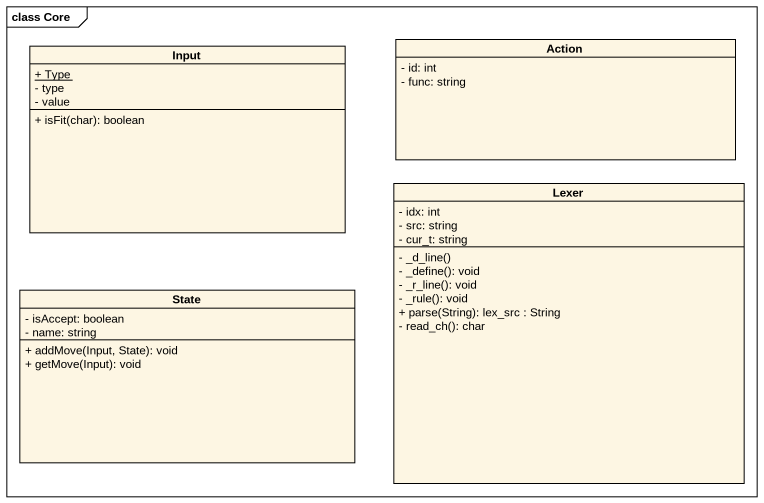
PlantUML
@startuml
mainframe class Core
hide circle
hide empty members
skinparam classAttributeIconSize 0
class Input {
  {static} + Type
  - type
  - value
  + isFit(char): boolean
}
class "Action" as Action_ {
  - id: int
  - func: string
}
class Lexer {
  - idx: int
  - src: string
  - cur_t: string
  - _d_line()
  - _define(): void
  - _r_line(): void
  - _rule(): void
  + parse(String): lex_src : String
  - read_ch(): char
}
class "State" as State_ {
  - isAccept: boolean
  - name: string
  + addMove(Input, State): void
  + getMove(Input): void
}
@enduml
